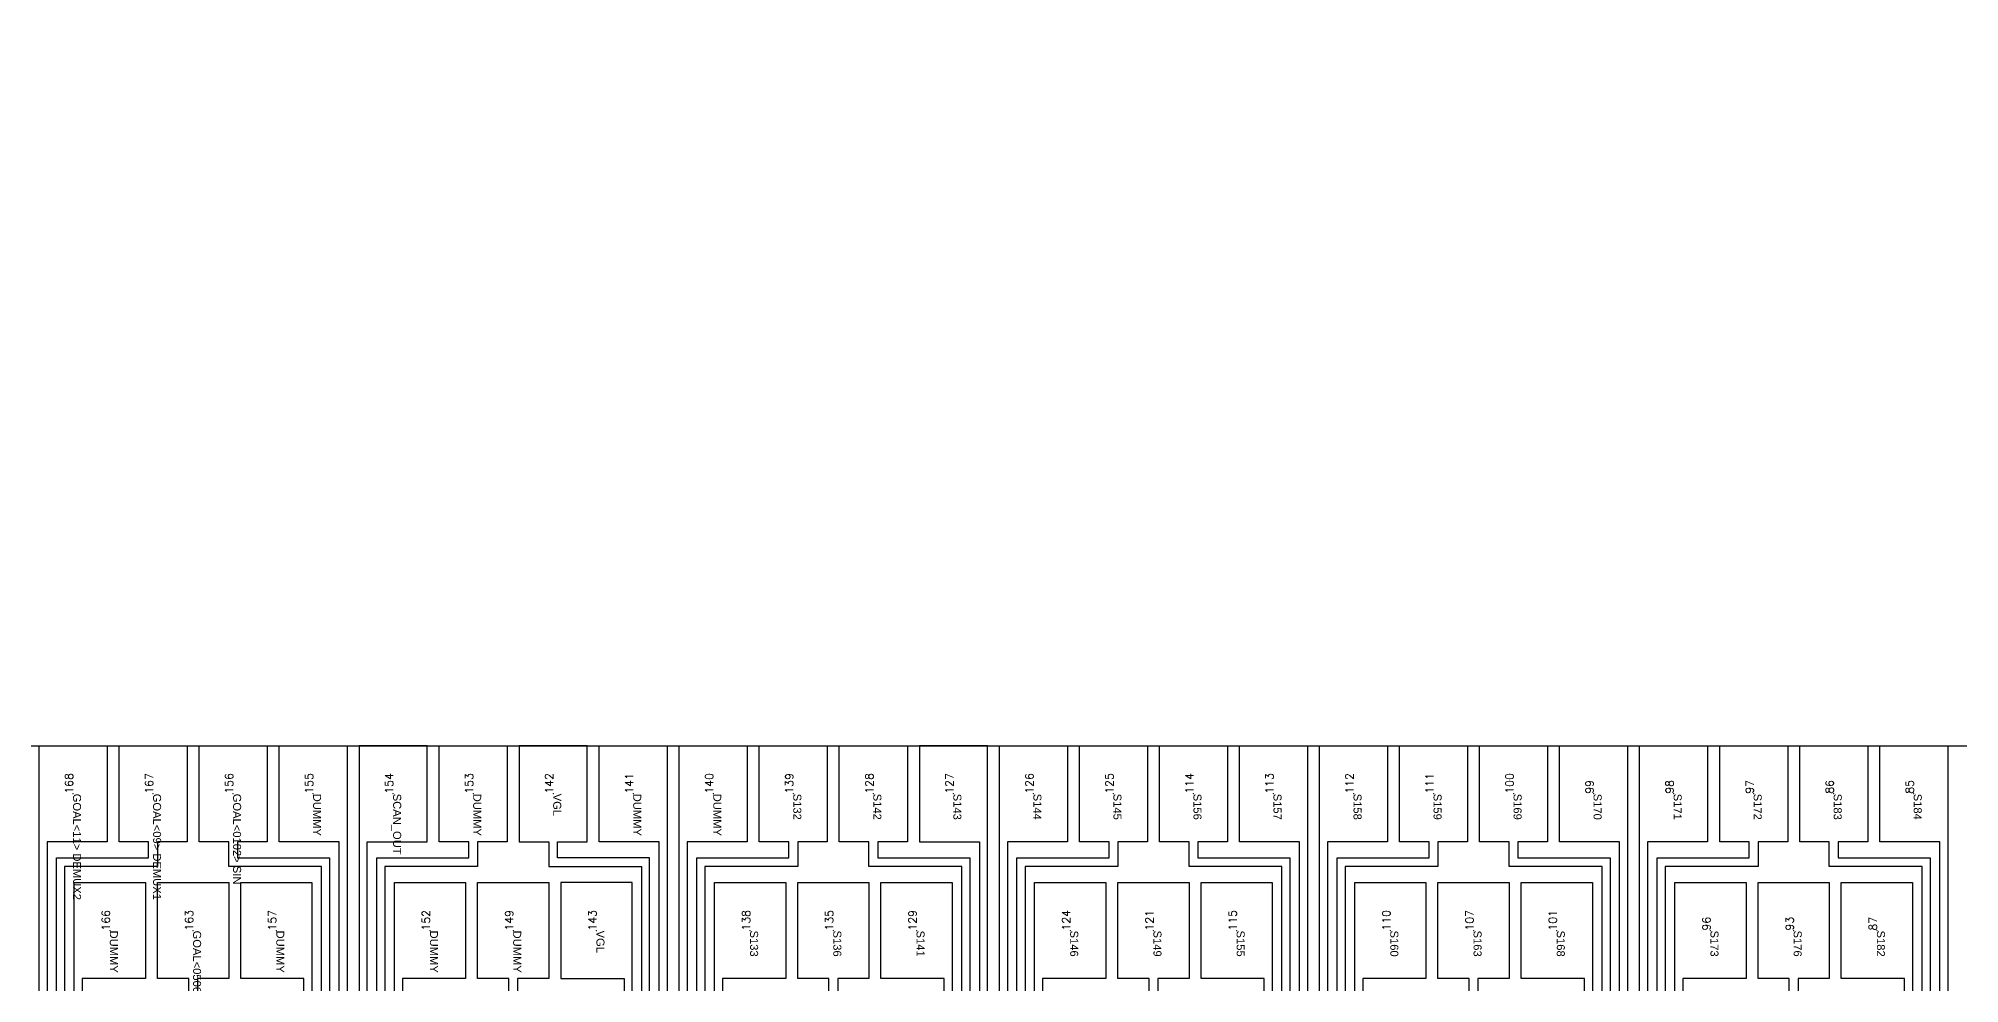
# Model space of a CAD drawing. Extents: x 10 to 206, y -65 to 73.
# Drawn here: x 62.114 to 64.515, y 40.854 to 42.035 of the extents above; entities that cross this region are included whole.
import ezdxf
from ezdxf.enums import TextEntityAlignment as Align

# ---------------------------------------------------------------- set-up
doc = ezdxf.new("R2010")
doc.units = 0
doc.header["$LTSCALE"] = 0.5
doc.layers.get('0').update_dxf_attribs({"lineweight": 13})
for name, color, linetype in [('01 Copper', 3, 'Continuous'), ('02 Polyimide', 160, 'Continuous'), ('08 Dimension&pin assignment', 7, 'Continuous')]:
    doc.layers.add(name, color=color, linetype=linetype)
doc.layers.add('13 OL no.', color=190, linetype='Continuous', lineweight=0)
doc.layers.add('14 OL name', color=220, linetype='Continuous', lineweight=0)
doc.styles.add('BWCUSTNM', font='txt.shx', dxfattribs={"bigfont": 'AllInOneBig.shx'})
doc.styles.add('MBC_Arial_Font', font='arial.ttf')
doc.styles.get("Standard").update_dxf_attribs({"font": 'romans.shx', "width": 0.75, "bigfont": 'AllInOneBig.shx'})
doc.dimstyles.new('ISO-25', dxfattribs={"dimtxt": 0.5, "dimasz": 0.8, "dimexe": 0.1, "dimexo": 0.1, "dimgap": 0.1, "dimtad": 1, "dimdec": 3, "dimzin": 1, "dimdsep": 46, "dimtxsty": 'Standard', "dimcen": 0.5, "dimadec": 0, "dimazin": 0, "dimtfac": 1, "dimtdec": 3, "dimtmove": 0, "dimatfit": 3, "dimfxl": 0, "dimarcsym": 0})
doc.dimstyles.new('ISO-25$0', dxfattribs={"dimtxt": 0.5, "dimasz": 1, "dimexe": 0.1, "dimexo": 0.1, "dimgap": 0.1, "dimtad": 1, "dimdec": 3, "dimzin": 1, "dimdsep": 46, "dimtxsty": 'Standard', "dimcen": 0.5, "dimadec": 0, "dimazin": 0, "dimtfac": 1, "dimtdec": 3, "dimtmove": 0, "dimatfit": 3, "dimfxl": 0, "dimarcsym": 0})

# ---------------------------------------------------------------- blocks, each defined once
blk = doc.blocks.new('*D603')
at = {"layer": '08 Dimension&pin assignment', "color": 0, "lineweight": -2, "transparency": 16777216}
for p, q in [((57.0683, 38.6369), (57.0683, 48.9014)), ((67.1463, 38.6369), (67.1463, 48.9014)), ((57.8683, 48.8014), (66.3463, 48.8014))]:
    blk.add_line(p, q, dxfattribs=at)
at = {"layer": '08 Dimension&pin assignment', "color": 0, "transparency": 16777216}
for points in [[(57.8683, 48.9348), (57.8683, 48.6681), (57.0683, 48.8014)], [(66.3463, 48.6681), (66.3463, 48.9348), (67.1463, 48.8014)]]:
    blk.add_solid(points, dxfattribs=at)
at = {"layer": 'Defpoints', "color": 0, "transparency": 16777216}
for p in [(67.1463, 48.8014), (57.0683, 38.5369), (67.1463, 38.5369)]:
    blk.add_point(p, dxfattribs=at)
at = {"layer": '08 Dimension&pin assignment', "color": 0, "transparency": 16777216, "insert": (62.1073, 49.2824), "char_height": 0.5, "attachment_point": 5}
blk.add_mtext('*10.0780%%P0.003(Mark~Mark) after IC', dxfattribs=at)
blk = doc.blocks.new('*D605')
at = {"layer": '08 Dimension&pin assignment', "color": 0, "lineweight": -2, "transparency": 16777216}
for p, q in [((57.2792, 38.7952), (57.2792, 44.9014)), ((66.9353, 38.7952), (66.9353, 44.9014)), ((58.0792, 44.8014), (66.1353, 44.8014))]:
    blk.add_line(p, q, dxfattribs=at)
at = {"layer": '08 Dimension&pin assignment', "color": 0, "transparency": 16777216}
for points in [[(58.0792, 44.9348), (58.0792, 44.6681), (57.2792, 44.8014)], [(66.1353, 44.6681), (66.1353, 44.9348), (66.9353, 44.8014)]]:
    blk.add_solid(points, dxfattribs=at)
at = {"layer": 'Defpoints', "color": 0, "transparency": 16777216}
for p in [(66.9353, 44.8014), (57.2792, 38.6952), (66.9353, 38.6952)]:
    blk.add_point(p, dxfattribs=at)
at = {"layer": '08 Dimension&pin assignment', "color": 0, "transparency": 16777216, "insert": (62.1073, 45.2824), "char_height": 0.5, "attachment_point": 5}
blk.add_mtext('*P0.03*(323-1)*0.9996=*9.656136%%P0.003(Total pitch) after IC', dxfattribs=at)
blk = doc.blocks.new('*D606')
at = {"layer": '08 Dimension&pin assignment', "color": 0, "lineweight": -2, "transparency": 16777216}
for p, q in [((44.6198, 41.2514), (44.6198, 53.9014)), ((79.5948, 41.2514), (79.5948, 53.9014)), ((45.4198, 53.8014), (78.7948, 53.8014))]:
    blk.add_line(p, q, dxfattribs=at)
at = {"layer": '08 Dimension&pin assignment', "color": 0, "transparency": 16777216}
for points in [[(45.4198, 53.9348), (45.4198, 53.6681), (44.6198, 53.8014)], [(78.7948, 53.9348), (78.7948, 53.6681), (79.5948, 53.8014)]]:
    blk.add_solid(points, dxfattribs=at)
at = {"layer": '08 Dimension&pin assignment', "color": 0, "transparency": 16777216, "insert": (62.1014, 54.1514), "char_height": 0.5, "attachment_point": 5}
blk.add_mtext('34.975%%P0.2', dxfattribs=at)
blk = doc.blocks.new('*D608')
at = {"layer": '08 Dimension&pin assignment', "color": 0, "lineweight": -2, "transparency": 16777216}
for p, q in [((62.1073, 42.4464), (62.1073, 46.9014)), ((68.2391, 38.2669), (68.2391, 46.9014)), ((62.9073, 46.8014), (67.4391, 46.8014)), ((68.2391, 46.8014), (74.8998, 46.8014))]:
    blk.add_line(p, q, dxfattribs=at)
at = {"layer": '08 Dimension&pin assignment', "color": 0, "transparency": 16777216}
for points in [[(62.9073, 46.9348), (62.9073, 46.6681), (62.1073, 46.8014)], [(67.4391, 46.6681), (67.4391, 46.9348), (68.2391, 46.8014)]]:
    blk.add_solid(points, dxfattribs=at)
at = {"layer": 'Defpoints', "color": 0, "transparency": 16777216}
for p in [(68.2391, 46.8014), (62.1073, 42.3464), (68.2391, 38.1669)]:
    blk.add_point(p, dxfattribs=at)
at = {"layer": '08 Dimension&pin assignment', "color": 0, "transparency": 16777216, "insert": (72.0588, 47.2824), "char_height": 0.5, "attachment_point": 5}
blk.add_mtext('6.1318644%%P{\\C2;0.1}(SR)', dxfattribs=at)
blk = doc.blocks.new('*D622')
at = {"layer": '08 Dimension&pin assignment', "color": 0, "lineweight": -2, "transparency": 16777216}
for p, q in [((46.1973, 39.1364), (46.1973, 52.9014)), ((78.0173, 39.1364), (78.0173, 52.9014)), ((46.9973, 52.8014), (77.2173, 52.8014))]:
    blk.add_line(p, q, dxfattribs=at)
at = {"layer": '08 Dimension&pin assignment', "color": 0, "transparency": 16777216}
for points in [[(46.9973, 52.9348), (46.9973, 52.6681), (46.1973, 52.8014)], [(77.2173, 52.9348), (77.2173, 52.6681), (78.0173, 52.8014)]]:
    blk.add_solid(points, dxfattribs=at)
at = {"layer": '08 Dimension&pin assignment', "color": 0, "transparency": 16777216, "insert": (62.1014, 53.1514), "char_height": 0.5, "width": 4.25, "attachment_point": 5}
blk.add_mtext('31.820%%P0.07', dxfattribs=at)
blk = doc.blocks.new('*D629')
at = {"layer": '08 Dimension&pin assignment', "color": 0, "lineweight": -2, "transparency": 16777216}
for p, q in [((55.6423, 35.3125), (55.6423, 51.9014)), ((68.5723, 35.3125), (68.5723, 51.9014)), ((56.4423, 51.8014), (67.7723, 51.8014))]:
    blk.add_line(p, q, dxfattribs=at)
at = {"layer": '08 Dimension&pin assignment', "color": 0, "transparency": 16777216}
for points in [[(56.4423, 51.9348), (56.4423, 51.6681), (55.6423, 51.8014)], [(67.7723, 51.9348), (67.7723, 51.6681), (68.5723, 51.8014)]]:
    blk.add_solid(points, dxfattribs=at)
at = {"layer": '08 Dimension&pin assignment', "color": 0, "transparency": 16777216, "insert": (62.1073, 52.2824), "char_height": 0.5, "attachment_point": 5}
blk.add_mtext('12.930±0.1(Cutline)', dxfattribs=at)
blk = doc.blocks.new('*D632')
at = {"layer": '08 Dimension&pin assignment', "color": 0, "lineweight": -2, "transparency": 16777216}
for p, q in [((86.5948, 34.3764), (86.5948, 45.0329)), ((57.8573, 33.5764), (86.6948, 33.5764)), ((79.6948, 33.5764), (86.6948, 33.5764)), ((86.5948, 32.7764), (86.5948, 31.9764))]:
    blk.add_line(p, q, dxfattribs=at)
at = {"layer": '08 Dimension&pin assignment', "color": 0, "transparency": 16777216}
for points in [[(86.4614, 34.3764), (86.7281, 34.3764), (86.5948, 33.5764)], [(86.4614, 32.7764), (86.7281, 32.7764), (86.5948, 33.5764)]]:
    blk.add_solid(points, dxfattribs=at)
at = {"layer": '08 Dimension&pin assignment', "color": 0, "transparency": 16777216, "insert": (86.1138, 41.0847), "char_height": 0.5, "attachment_point": 5, "rotation": 90}
blk.add_mtext('0%%P1(%%C5mm Tape NG Hole)', dxfattribs=at)
blk = doc.blocks.new('*D634')
at = {"layer": '08 Dimension&pin assignment', "color": 0, "lineweight": -2, "transparency": 16777216}
for p, q in [((57.1158, 41.2514), (57.1158, 47.9014)), ((67.0988, 41.2514), (67.0988, 47.9014)), ((66.2988, 47.8014), (57.9158, 47.8014))]:
    blk.add_line(p, q, dxfattribs=at)
at = {"layer": '08 Dimension&pin assignment', "color": 0, "transparency": 16777216}
for points in [[(57.9158, 47.9348), (57.9158, 47.6681), (57.1158, 47.8014)], [(66.2988, 47.9348), (66.2988, 47.6681), (67.0988, 47.8014)]]:
    blk.add_solid(points, dxfattribs=at)
at = {"layer": '08 Dimension&pin assignment', "color": 0, "transparency": 16777216, "insert": (62.1073, 48.2824), "char_height": 0.5, "attachment_point": 5}
blk.add_mtext('9.983(MARK)', dxfattribs=at)
blk = doc.blocks.new('*D635')
at = {"layer": '08 Dimension&pin assignment', "color": 0, "lineweight": -2, "transparency": 16777216}
for p, q in [((57.3051, 37.7672), (57.3051, 49.9014)), ((66.9094, 37.7672), (66.9094, 49.9014)), ((58.1051, 49.8014), (66.1094, 49.8014))]:
    blk.add_line(p, q, dxfattribs=at)
at = {"layer": '08 Dimension&pin assignment', "color": 0, "transparency": 16777216}
for points in [[(58.1051, 49.9348), (58.1051, 49.6681), (57.3051, 49.8014)], [(66.1094, 49.9348), (66.1094, 49.6681), (66.9094, 49.8014)]]:
    blk.add_solid(points, dxfattribs=at)
at = {"layer": 'Defpoints', "color": 0, "transparency": 16777216}
for p in [(66.9094, 49.8014), (57.3051, 37.6672), (66.9094, 37.6672)]:
    blk.add_point(p, dxfattribs=at)
at = {"layer": '08 Dimension&pin assignment', "color": 0, "transparency": 16777216, "insert": (62.1073, 50.2824), "char_height": 0.5, "width": 8.508446, "attachment_point": 5}
blk.add_mtext('9.604±0.1(Cutline)', dxfattribs=at)
blk = doc.blocks.new('*D638')
at = {"layer": '08 Dimension&pin assignment', "color": 0, "lineweight": -2, "transparency": 16777216}
for p, q in [((62.1073, 42.4464), (62.1073, 45.9014)), ((67.5223, 34.1764), (67.5223, 45.9014)), ((62.9073, 45.8014), (66.7223, 45.8014)), ((67.5223, 45.8014), (72.9508, 45.8014))]:
    blk.add_line(p, q, dxfattribs=at)
at = {"layer": '08 Dimension&pin assignment', "color": 0, "transparency": 16777216}
for points in [[(62.9073, 45.9348), (62.9073, 45.6681), (62.1073, 45.8014)], [(66.7223, 45.9348), (66.7223, 45.6681), (67.5223, 45.8014)]]:
    blk.add_solid(points, dxfattribs=at)
at = {"layer": '08 Dimension&pin assignment', "color": 0, "transparency": 16777216, "insert": (70.6365, 46.2824), "char_height": 0.5, "attachment_point": 5}
blk.add_mtext('5.415{\\A1;\\Fromans,bigfont|c128;%%P0.1\\Fromans,bigfont|c136;5\\Fromans,bigfont|c128;(\\Fromans,bigfont|c136;SR\\Fromans,bigfont|c128;)}', dxfattribs=at)
blk = doc.blocks.new('*D644')
at = {"layer": '08 Dimension&pin assignment', "color": 0, "lineweight": -2, "transparency": 16777216}
for p, q in [((56.7683, 38.5369), (56.7683, 50.9014)), ((67.4463, 38.5369), (67.4463, 50.9014)), ((57.5683, 50.8014), (66.6463, 50.8014))]:
    blk.add_line(p, q, dxfattribs=at)
at = {"layer": '08 Dimension&pin assignment', "color": 0, "transparency": 16777216}
for points in [[(57.5683, 50.9348), (57.5683, 50.6681), (56.7683, 50.8014)], [(66.6463, 50.9348), (66.6463, 50.6681), (67.4463, 50.8014)]]:
    blk.add_solid(points, dxfattribs=at)
at = {"layer": '08 Dimension&pin assignment', "color": 0, "transparency": 16777216, "insert": (62.1073, 51.2824), "char_height": 0.5, "width": 7.421255, "attachment_point": 5}
blk.add_mtext('10.678±0.1(Cutline)', dxfattribs=at)
blk = doc.blocks.new('*D692')
at = {"layer": '08 Dimension&pin assignment', "color": 0, "lineweight": -2, "transparency": 16777216}
for p, q in [((57.1453, 33.9409), (57.1453, 43.8654)), ((67.0692, 33.9409), (67.0692, 43.8654)), ((57.9453, 43.7654), (66.2692, 43.7654)), ((67.0692, 43.7654), (78.7121, 43.7654))]:
    blk.add_line(p, q, dxfattribs=at)
at = {"layer": '08 Dimension&pin assignment', "color": 0, "transparency": 16777216}
for points in [[(57.9453, 43.8987), (57.9453, 43.632), (57.1453, 43.7654)], [(66.2692, 43.632), (66.2692, 43.8987), (67.0692, 43.7654)]]:
    blk.add_solid(points, dxfattribs=at)
at = {"layer": 'Defpoints', "color": 0, "transparency": 16777216}
for p in [(67.0692, 43.7654), (57.1453, 33.8409), (67.0692, 33.8409)]:
    blk.add_point(p, dxfattribs=at)
at = {"layer": '08 Dimension&pin assignment', "color": 0, "transparency": 16777216, "insert": (73.2907, 44.2463), "char_height": 0.5, "attachment_point": 5}
blk.add_mtext('{\\Fromans,chineset|c0;\\C2;9.9\\Fromans.shx,chineset.shx|c0;18*1.0006=9.9239508%%P0.005(I/L)}', dxfattribs=at)

msp = doc.modelspace()

# ---------------------------------------------------------------- linework, layer by layer
for p in [(62.15725674, 41.09142951), (62.25725674, 41.09142951), (62.35725674, 41.09142951), (62.45725674, 41.09142951), (62.55725674, 41.09142951), (62.65725674, 41.09142951), (62.75725674, 41.09142951), (62.85725674, 41.09142951), (62.95725674, 41.09142951), (63.05725674, 41.09142951), (63.15725674, 41.09142951), (63.25725674, 41.09142951), (63.35725674, 41.09142951), (63.45725674, 41.09142951), (63.55725674, 41.09142951), (63.65725674, 41.09142951), (63.75725674, 41.09142951), (63.85725674, 41.09142951), (63.95725674, 41.09142951), (64.05725674, 41.09142951), (64.15725674, 41.09142951), (64.25725674, 41.09142951), (64.35725674, 41.09142951), (64.45725674, 41.09142951), (62.20325674, 40.92042951), (62.30725674, 40.92042951), (62.41125674, 40.92042951), (62.60325674, 40.92042951), (62.70725674, 40.92042951), (62.81125674, 40.92042951), (63.00325674, 40.92042951), (63.10725674, 40.92042951), (63.21125674, 40.92042951), (63.40325674, 40.92042951), (63.50725674, 40.92042951), (63.61125674, 40.92042951), (63.80325674, 40.92042951), (63.90725674, 40.92042951), (64.01125674, 40.92042951), (64.20325674, 40.92042951), (64.30725674, 40.92042951), (64.41125674, 40.92042951)]:
    msp.add_point(p)
at = {"layer": '01 Copper'}
for points in [[(62.12924474, 35.99946844), (62.12924474, 38.57693204), (62.13224474, 38.58693204), (62.13224474, 38.68693204), (62.12924474, 38.69693204), (62.12924474, 39.81824553), (62.11475674, 39.84794697), (62.11475674, 41.15142951), (62.19975674, 41.15142951), (62.19975674, 41.03142951), (62.12475674, 41.03142951), (62.12475674, 39.85937975), (62.14524474, 39.81737787), (62.14524474, 38.69693204), (62.14224474, 38.68693204), (62.14224474, 38.58693204), (62.14524474, 38.57693204), (62.14524474, 35.98244297, 0.0561789795)], [(62.15923274, 36.00445221), (62.15923274, 38.57693204), (62.16223274, 38.58693204), (62.16223274, 38.68693204), (62.15923274, 38.69693204), (62.15923274, 39.81835399), (62.13675674, 39.86443141), (62.13675674, 41.01142951), (62.25175674, 41.01142951), (62.25175674, 41.03142951), (62.21475674, 41.03142951), (62.21475674, 41.15142951), (62.29975674, 41.15142951), (62.29975674, 41.03142951), (62.26275674, 41.03142951), (62.26275674, 41.00042951), (62.14675674, 41.00042951), (62.14675674, 39.87586418), (62.17523274, 39.81748633), (62.17523274, 38.69693204), (62.17223274, 38.68693204), (62.17223274, 38.58693204), (62.17523274, 38.57693204), (62.17523274, 36.02098802, 0.1979576681)], [(62.45911274, 36.1187566), (62.45911274, 38.57693204), (62.46211274, 38.58693204), (62.46211274, 38.68693204), (62.45911274, 38.69693204), (62.45911274, 39.81802861), (62.46775674, 39.83591393), (62.46775674, 41.00042951), (62.35175674, 41.00042951), (62.35175674, 41.03142951), (62.31475674, 41.03142951), (62.31475674, 41.15142951), (62.39975674, 41.15142951), (62.39975674, 41.03142951), (62.36275674, 41.03142951), (62.36275674, 41.01142951), (62.47775674, 41.01142951), (62.47775674, 39.82443179), (62.47511274, 39.81896109), (62.47511274, 38.69693204), (62.47211274, 38.68693204), (62.47211274, 38.58693204), (62.47511274, 38.57693204), (62.47511274, 36.09922826, -0.1883551678)], [(62.53508874, 36.253712), (62.53508874, 38.57693204), (62.53208874, 38.58693204), (62.53208874, 38.68693204), (62.53508874, 38.69693204), (62.53508874, 39.81791763), (62.52475674, 39.8394983), (62.52475674, 41.03142951), (62.59975674, 41.03142951), (62.59975674, 41.15142951), (62.51475674, 41.15142951), (62.51475674, 39.82796483), (62.51908874, 39.81891649), (62.51908874, 38.69693204), (62.52208874, 38.68693204), (62.52208874, 38.58693204), (62.51908874, 38.57693204), (62.51908874, 36.11742867, -0.1883551678)], [(62.89494474, 36.23812007), (62.89494474, 38.57693204), (62.89194474, 38.58693204), (62.89194474, 38.68693204), (62.89494474, 38.69693204), (62.89494474, 39.81784932), (62.87775674, 39.85368523), (62.87775674, 41.01142951), (62.76275674, 41.01142951), (62.76275674, 41.03142951), (62.79975674, 41.03142951), (62.79975674, 41.15142951), (62.71475674, 41.15142951), (62.71475674, 41.03142951), (62.75175674, 41.03142951), (62.75175674, 41.00042951), (62.86775674, 41.00042951), (62.86775674, 39.8421617), (62.87894474, 39.81883542), (62.87894474, 38.69693204), (62.88194474, 38.68693204), (62.88194474, 38.58693204), (62.87894474, 38.57693204), (62.87894474, 36.3295184, -1)], [(62.96890874, 35.37673661), (62.96890874, 38.57693204), (62.97190874, 38.58693204), (62.97190874, 38.68693204), (62.96890874, 38.69693204), (62.96890874, 39.81856648), (62.93675674, 39.88560139), (62.93675674, 41.01142951), (63.05175674, 41.01142951), (63.05175674, 41.03142951), (63.01475674, 41.03142951), (63.01475674, 41.15142951), (63.09975674, 41.15142951), (63.09975674, 41.03142951), (63.06275674, 41.03142951), (63.06275674, 41.00042951), (62.94675674, 41.00042951), (62.94675674, 39.89712492), (62.98490874, 39.81758039), (62.98490874, 38.69693204), (62.98190874, 38.68693204), (62.98190874, 38.58693204), (62.98490874, 38.57693204), (62.98490874, 35.37922471, 0.1359329595)], [(63.26878874, 35.42115879), (63.26878874, 38.57693204), (63.27178874, 38.58693204), (63.27178874, 38.68693204), (63.26878874, 38.69693204), (63.26878874, 39.81802861), (63.26775674, 39.82016392), (63.26775674, 41.00042951), (63.15175674, 41.00042951), (63.15175674, 41.03142951), (63.11475674, 41.03142951), (63.11475674, 41.15142951), (63.19975674, 41.15142951), (63.19975674, 41.03142951), (63.16275674, 41.03142951), (63.16275674, 41.01142951), (63.27775674, 41.01142951), (63.27775674, 39.83164606), (63.28478874, 39.81709614), (63.28478874, 38.69693204), (63.28178874, 38.68693204), (63.28178874, 38.58693204), (63.28478874, 38.57693204), (63.28478874, 35.42364688, 0.1359329595)], [(63.31477674, 35.4280891), (63.31477674, 38.57693204), (63.31177674, 38.58693204), (63.31177674, 38.68693204), (63.31477674, 38.69693204), (63.31477674, 39.81709614), (63.29975674, 39.84817404), (63.29975674, 41.15142951), (63.21475674, 41.15142951), (63.21475674, 41.03142951), (63.28975674, 41.03142951), (63.28975674, 39.83669191), (63.29877674, 39.81802861), (63.29877674, 38.69693204), (63.30177674, 38.68693204), (63.30177674, 38.58693204), (63.29877674, 38.57693204), (63.29877674, 35.42560101, 0.1359329595)], [(63.32876474, 35.43004323), (63.32876474, 38.57693204), (63.33176474, 38.58693204), (63.33176474, 38.68693204), (63.32876474, 38.69693204), (63.32876474, 39.81802862), (63.31475674, 39.84701258), (63.31475674, 41.15142951), (63.39975674, 41.15142951), (63.39975674, 41.03142951), (63.32475674, 41.03142951), (63.32475674, 39.85849471), (63.34476474, 39.81709614), (63.34476474, 38.69693204), (63.34176474, 38.68693204), (63.34176474, 38.58693204), (63.34476474, 38.57693204), (63.34476474, 35.43253132, 0.1359329595)], [(63.35875274, 35.43448544), (63.35875274, 38.57693204), (63.36175274, 38.58693204), (63.36175274, 38.68693204), (63.35875274, 38.69693204), (63.35875274, 39.81802862), (63.33675674, 39.86354056), (63.33675674, 41.01142951), (63.45175674, 41.01142951), (63.45175674, 41.03142951), (63.41475674, 41.03142951), (63.41475674, 41.15142951), (63.49975674, 41.15142951), (63.49975674, 41.03142951), (63.46275674, 41.03142951), (63.46275674, 41.00042951), (63.34675674, 41.00042951), (63.34675674, 39.8750227), (63.37475274, 39.81709614), (63.37475274, 38.69693204), (63.37175274, 38.68693204), (63.37175274, 38.58693204), (63.37475274, 38.57693204), (63.37475274, 35.43697354, 0.1359329595)], [(63.68862074, 35.48334984), (63.68862074, 38.57693204), (63.69162074, 38.58693204), (63.69162074, 38.68693204), (63.68862074, 38.69693204), (63.68862074, 39.81896108), (63.66775674, 39.86213082), (63.66775674, 41.00042951), (63.55175674, 41.00042951), (63.55175674, 41.03142951), (63.51475674, 41.03142951), (63.51475674, 41.15142951), (63.59975674, 41.15142951), (63.59975674, 41.03142951), (63.56275674, 41.03142951), (63.56275674, 41.01142951), (63.67775674, 41.01142951), (63.67775674, 39.87361295), (63.70462074, 39.81802861), (63.70462074, 38.69693204), (63.70162074, 38.68693204), (63.70162074, 38.58693204), (63.70462074, 38.57693204), (63.70462074, 35.48583793, 0.1359329595)], [(63.71860874, 35.48779206), (63.71860874, 38.57693204), (63.72160874, 38.58693204), (63.72160874, 38.68693204), (63.71860874, 38.69693204), (63.71860874, 39.81896108), (63.68975674, 39.8786588), (63.68975674, 41.03142951), (63.61475674, 41.03142951), (63.61475674, 41.15142951), (63.69975674, 41.15142951), (63.69975674, 39.89014094), (63.73460874, 39.81802861), (63.73460874, 38.69693204), (63.73160874, 38.68693204), (63.73160874, 38.58693204), (63.73460874, 38.57693204), (63.73460874, 35.49028015, 0.1359329595)], [(63.74859674, 35.49223427), (63.74859674, 38.57693204), (63.75159674, 38.58693204), (63.75159674, 38.68693204), (63.74859674, 38.69693204), (63.74859674, 39.81896108), (63.71475674, 39.88897948), (63.71475674, 41.15142951), (63.79975674, 41.15142951), (63.79975674, 41.03142951), (63.72475674, 41.03142951), (63.72475674, 39.90046161), (63.76459674, 39.8180286), (63.76459674, 38.69693204), (63.76159674, 38.68693204), (63.76159674, 38.58693204), (63.76459674, 38.57693204), (63.76459674, 35.49472237, 0.1359329595)], [(63.77858474, 35.49667649), (63.77858474, 38.57693204), (63.78158474, 38.58693204), (63.78158474, 38.68693204), (63.77858474, 38.69693204), (63.77858474, 39.81896108), (63.73675674, 39.90550746), (63.73675674, 41.01142951), (63.85175674, 41.01142951), (63.85175674, 41.03142951), (63.81475674, 41.03142951), (63.81475674, 41.15142951), (63.89975674, 41.15142951), (63.89975674, 41.03142951), (63.86275674, 41.03142951), (63.86275674, 41.00042951), (63.74675674, 41.00042951), (63.74675674, 39.91698959), (63.79458474, 39.8180286), (63.79458474, 38.69693204), (63.79158474, 38.68693204), (63.79158474, 38.58693204), (63.79458474, 38.57693204), (63.79458474, 35.49916459, 0.1359329595)], [(64.07846474, 35.54109867), (64.07846474, 38.57693204), (64.08146474, 38.58693204), (64.08146474, 38.68693204), (64.07846474, 38.69693204), (64.07846474, 39.81896109), (64.06775674, 39.84111702), (64.06775674, 41.00042951), (63.95175674, 41.00042951), (63.95175674, 41.03142951), (63.91475674, 41.03142951), (63.91475674, 41.15142951), (63.99975674, 41.15142951), (63.99975674, 41.03142951), (63.96275674, 41.03142951), (63.96275674, 41.01142951), (64.07775674, 41.01142951), (64.07775674, 39.85259916), (64.09446474, 39.81802861), (64.09446474, 38.69693204), (64.09146474, 38.68693204), (64.09146474, 38.58693204), (64.09446474, 38.57693204), (64.09446474, 35.54358676, 0.1359329595)], [(64.10845274, 35.54554089), (64.10845274, 38.57693204), (64.11145274, 38.58693204), (64.11145274, 38.68693204), (64.10845274, 38.69693204), (64.10845274, 39.81896109), (64.08975674, 39.85764501), (64.08975674, 41.03142951), (64.01475674, 41.03142951), (64.01475674, 41.15142951), (64.09975674, 41.15142951), (64.09975674, 39.86912714), (64.12445274, 39.81802861), (64.12445274, 38.69693204), (64.12145274, 38.68693204), (64.12145274, 38.58693204), (64.12445274, 38.57693204), (64.12445274, 35.54802898, 0.1359329595)], [(64.13844074, 35.5499831), (64.13844074, 38.57693204), (64.14144074, 38.58693204), (64.14144074, 38.68693204), (64.13844074, 38.69693204), (64.13844074, 39.81896109), (64.11475674, 39.86796568), (64.11475674, 41.15142951), (64.19975674, 41.15142951), (64.19975674, 41.03142951), (64.12475674, 41.03142951), (64.12475674, 39.87944782), (64.15444074, 39.81802861), (64.15444074, 38.69693204), (64.15144074, 38.68693204), (64.15144074, 38.58693204), (64.15444074, 38.57693204), (64.15444074, 35.5524712, 0.1359329595)], [(64.16842874, 35.55442532), (64.16842874, 38.57693204), (64.17142874, 38.58693204), (64.17142874, 38.68693204), (64.16842874, 38.69693204), (64.16842874, 39.81896109), (64.13675674, 39.88449366), (64.13675674, 41.01142951), (64.25175674, 41.01142951), (64.25175674, 41.03142951), (64.21475674, 41.03142951), (64.21475674, 41.15142951), (64.29975674, 41.15142951), (64.29975674, 41.03142951), (64.26275674, 41.03142951), (64.26275674, 41.00042951), (64.14675674, 41.00042951), (64.14675674, 39.8959758), (64.18442874, 39.81802861), (64.18442874, 38.69693204), (64.18142874, 38.68693204), (64.18142874, 38.58693204), (64.18442874, 38.57693204), (64.18442874, 35.55691342, 0.1359329595)], [(64.49829674, 35.60328972), (64.49829674, 38.57693204), (64.50129674, 38.58693204), (64.50129674, 38.68693204), (64.49829674, 38.69693204), (64.49829674, 39.81896108), (64.46775674, 39.88215144), (64.46775674, 41.00042951), (64.35175674, 41.00042951), (64.35175674, 41.03142951), (64.31475674, 41.03142951), (64.31475674, 41.15142951), (64.39975674, 41.15142951), (64.39975674, 41.03142951), (64.36275674, 41.03142951), (64.36275674, 41.01142951), (64.47775674, 41.01142951), (64.47775674, 39.89363357), (64.51429674, 39.81802861), (64.51429674, 38.69693204), (64.51129674, 38.68693204), (64.51129674, 38.58693204), (64.51429674, 38.57693204), (64.51429674, 35.60577781, 0.1359329595)], [(64.52828474, 35.60773193), (64.52828474, 38.57693204), (64.53128474, 38.58693204), (64.53128474, 38.68693204), (64.52828474, 38.69693204), (64.52828474, 39.81896108), (64.48975674, 39.89867942), (64.48975674, 41.03142951), (64.41475674, 41.03142951), (64.41475674, 41.15142951), (64.49975674, 41.15142951), (64.49975674, 39.91016155), (64.54428474, 39.81802861), (64.54428474, 38.69693204), (64.54128474, 38.68693204), (64.54128474, 38.58693204), (64.54428474, 38.57693204), (64.54428474, 35.61022003, 0.1359329595)], [(62.27918474, 36.3295184), (62.27918474, 38.57693204), (62.28218474, 38.58693204), (62.28218474, 38.68693204), (62.27918474, 38.69693204), (62.27918474, 39.81878783), (62.22475674, 39.93036915), (62.22475674, 40.56042951), (62.30175674, 40.56042951), (62.30175674, 40.86042951), (62.26275674, 40.86042951), (62.26275674, 40.98042951), (62.35175674, 40.98042951), (62.35175674, 40.86042951), (62.31275674, 40.86042951), (62.31275674, 40.54942951), (62.23475674, 40.54942951), (62.23475674, 39.94180192), (62.29518474, 39.81792016), (62.29518474, 38.69693204), (62.29218474, 38.68693204), (62.29218474, 38.58693204), (62.29518474, 38.57693204), (62.29518474, 36.0368157, -0.1883551678)], [(62.86495674, 36.3295184), (62.86495674, 38.57693204), (62.86195674, 38.58693204), (62.86195674, 38.68693204), (62.86495674, 38.69693204), (62.86495674, 39.81793897), (62.85575674, 39.83712039), (62.85575674, 40.98042951), (62.76675674, 40.98042951), (62.76675674, 40.86042951), (62.84575674, 40.86042951), (62.84575674, 39.82559686), (62.84895674, 39.81892506), (62.84895674, 38.69693204), (62.85195674, 38.68693204), (62.85195674, 38.58693204), (62.84895674, 38.57693204), (62.84895674, 36.22753953, 0.1989123674)], [(62.99889674, 35.38117883), (62.99889674, 38.57693204), (63.00189674, 38.58693204), (63.00189674, 38.68693204), (62.99889674, 38.69693204), (62.99889674, 39.81847683), (62.95875674, 39.90216623), (62.95875674, 40.98042951), (63.04775674, 40.98042951), (63.04775674, 40.86042951), (62.96875674, 40.86042951), (62.96875674, 39.91368976), (63.01489674, 39.81749074), (63.01489674, 38.69693204), (63.01189674, 38.68693204), (63.01189674, 38.58693204), (63.01489674, 38.57693204), (63.01489674, 35.38366693, 0.1359329595)], [(63.08886074, 35.39450549), (63.08886074, 38.57693204), (63.09186074, 38.58693204), (63.09186074, 38.68693204), (63.08886074, 38.69693204), (63.08886074, 39.8182079), (63.02475674, 39.95186074), (63.02475674, 40.56042951), (63.10175674, 40.56042951), (63.10175674, 40.86042951), (63.06275674, 40.86042951), (63.06275674, 40.98042951), (63.15175674, 40.98042951), (63.15175674, 40.86042951), (63.11275674, 40.86042951), (63.11275674, 40.54942951), (63.03475674, 40.54942951), (63.03475674, 39.96338427), (63.10486074, 39.8172218), (63.10486074, 38.69693204), (63.10186074, 38.68693204), (63.10186074, 38.58693204), (63.10486074, 38.57693204), (63.10486074, 35.39699358, 0.1359329595)], [(63.23880074, 35.41671657), (63.23880074, 38.57693204), (63.24180074, 38.58693204), (63.24180074, 38.68693204), (63.23880074, 38.69693204), (63.23880074, 39.81731046), (63.24575674, 39.83126872), (63.24575674, 40.86042951), (63.16675674, 40.86042951), (63.16675674, 40.98042951), (63.25575674, 40.98042951), (63.25575674, 39.81994697), (63.25480074, 39.81802861), (63.25480074, 38.69693204), (63.25180074, 38.68693204), (63.25180074, 38.58693204), (63.25480074, 38.57693204), (63.25480074, 35.41920467, 0.1359329595)], [(63.38874074, 35.43892766), (63.38874074, 38.57693204), (63.39174074, 38.58693204), (63.39174074, 38.68693204), (63.38874074, 38.69693204), (63.38874074, 39.81802862), (63.35875674, 39.88006854), (63.35875674, 40.98042951), (63.44775674, 40.98042951), (63.44775674, 40.86042951), (63.36875674, 40.86042951), (63.36875674, 39.89155068), (63.40474074, 39.81709615), (63.40474074, 38.69693204), (63.40174074, 38.68693204), (63.40174074, 38.58693204), (63.40474074, 38.57693204), (63.40474074, 35.44141576, 0.1359329595)], [(63.47870474, 35.45225432), (63.47870474, 38.57693204), (63.48170474, 38.58693204), (63.48170474, 38.68693204), (63.47870474, 38.69693204), (63.47870474, 39.81802863), (63.42475674, 39.92965249), (63.42475674, 40.56042951), (63.50175674, 40.56042951), (63.50175674, 40.86042951), (63.46275674, 40.86042951), (63.46275674, 40.98042951), (63.55175674, 40.98042951), (63.55175674, 40.86042951), (63.51275674, 40.86042951), (63.51275674, 40.54942951), (63.43475674, 40.54942951), (63.43475674, 39.94113462), (63.49470474, 39.81709615), (63.49470474, 38.69693204), (63.49170474, 38.68693204), (63.49170474, 38.58693204), (63.49470474, 38.57693204), (63.49470474, 35.45474241, 0.1359329595)], [(63.65863274, 35.47890762), (63.65863274, 38.57693204), (63.66163274, 38.58693204), (63.66163274, 38.68693204), (63.65863274, 38.69693204), (63.65863274, 39.81896109), (63.64575674, 39.84560284), (63.64575674, 40.86042951), (63.56675674, 40.86042951), (63.56675674, 40.98042951), (63.65575674, 40.98042951), (63.65575674, 39.85708497), (63.67463274, 39.81802861), (63.67463274, 38.69693204), (63.67163274, 38.68693204), (63.67163274, 38.58693204), (63.67463274, 38.57693204), (63.67463274, 35.48139571, 0.1359329595)], [(63.80857274, 35.50111871), (63.80857274, 38.57693204), (63.81157274, 38.58693204), (63.81157274, 38.68693204), (63.80857274, 38.69693204), (63.80857274, 39.81896108), (63.75875674, 39.92203544), (63.75875674, 40.98042951), (63.84775674, 40.98042951), (63.84775674, 40.86042951), (63.76875674, 40.86042951), (63.76875674, 39.93351758), (63.82457274, 39.8180286), (63.82457274, 38.69693204), (63.82157274, 38.68693204), (63.82157274, 38.58693204), (63.82457274, 38.57693204), (63.82457274, 35.5036068, 0.1359329595)], [(63.89853674, 35.51444536), (63.89853674, 38.57693204), (63.90153674, 38.58693204), (63.90153674, 38.68693204), (63.89853674, 38.69693204), (63.89853674, 39.81896107), (63.82475674, 39.97161939), (63.82475674, 40.56042951), (63.90175674, 40.56042951), (63.90175674, 40.86042951), (63.86275674, 40.86042951), (63.86275674, 40.98042951), (63.95175674, 40.98042951), (63.95175674, 40.86042951), (63.91275674, 40.86042951), (63.91275674, 40.54942951), (63.83475674, 40.54942951), (63.83475674, 39.98310152), (63.91453674, 39.8180286), (63.91453674, 38.69693204), (63.91153674, 38.68693204), (63.91153674, 38.58693204), (63.91453674, 38.57693204), (63.91453674, 35.51693346, 0.1359329595)], [(64.04847674, 35.53665645), (64.04847674, 38.57693204), (64.05147674, 38.58693204), (64.05147674, 38.68693204), (64.04847674, 38.69693204), (64.04847674, 39.81896109), (64.04575674, 39.82458904), (64.04575674, 40.86042951), (63.96675674, 40.86042951), (63.96675674, 40.98042951), (64.05575674, 40.98042951), (64.05575674, 39.83607118), (64.06447674, 39.81802861), (64.06447674, 38.69693204), (64.06147674, 38.68693204), (64.06147674, 38.58693204), (64.06447674, 38.57693204), (64.06447674, 35.53914454, 0.1359329595)], [(64.19841674, 35.55886754), (64.19841674, 38.57693204), (64.20141674, 38.58693204), (64.20141674, 38.68693204), (64.19841674, 38.69693204), (64.19841674, 39.81896109), (64.15875674, 39.90102165), (64.15875674, 40.98042951), (64.24775674, 40.98042951), (64.24775674, 40.86042951), (64.16875674, 40.86042951), (64.16875674, 39.91250378), (64.21441674, 39.81802861), (64.21441674, 38.69693204), (64.21141674, 38.68693204), (64.21141674, 38.58693204), (64.21441674, 38.57693204), (64.21441674, 35.56135563, 0.1359329595)], [(64.28838074, 35.57219419), (64.28838074, 38.57693204), (64.29138074, 38.58693204), (64.29138074, 38.68693204), (64.28838074, 38.69693204), (64.28838074, 39.81896109), (64.22475674, 39.95060559), (64.22475674, 40.56042951), (64.30175674, 40.56042951), (64.30175674, 40.86042951), (64.26275674, 40.86042951), (64.26275674, 40.98042951), (64.35175674, 40.98042951), (64.35175674, 40.86042951), (64.31275674, 40.86042951), (64.31275674, 40.54942951), (64.23475674, 40.54942951), (64.23475674, 39.96208772), (64.30438074, 39.81802861), (64.30438074, 38.69693204), (64.30138074, 38.68693204), (64.30138074, 38.58693204), (64.30438074, 38.57693204), (64.30438074, 35.57468229, 0.1359329595)], [(64.46830874, 35.5988475), (64.46830874, 38.57693204), (64.47130874, 38.58693204), (64.47130874, 38.68693204), (64.46830874, 38.69693204), (64.46830874, 39.81896108), (64.44575674, 39.86562346), (64.44575674, 40.86042951), (64.36675674, 40.86042951), (64.36675674, 40.98042951), (64.45575674, 40.98042951), (64.45575674, 39.87710559), (64.48430874, 39.81802861), (64.48430874, 38.69693204), (64.48130874, 38.68693204), (64.48130874, 38.58693204), (64.48430874, 38.57693204), (64.48430874, 35.60133559, 0.1359329595)]]:
    msp.add_lwpolyline(points, format="xyb", dxfattribs=at)
for points in [[(62.50210074, 38.68693204), (62.50210074, 38.58693204), (62.50510074, 38.57693204), (62.50510074, 36.3295184, -1), (62.48910074, 36.3295184), (62.48910074, 38.57693204), (62.49210074, 38.58693204), (62.49210074, 38.68693204), (62.48910074, 38.69693204), (62.48910074, 39.81802861), (62.48975674, 39.81938594), (62.48975674, 41.03142951), (62.41475674, 41.03142951), (62.41475674, 41.15142951), (62.49975674, 41.15142951), (62.49975674, 39.82919074), (62.50510074, 39.81802861), (62.50510074, 38.69693204)], [(62.56207674, 38.68693204), (62.56207674, 38.58693204), (62.56507674, 38.57693204), (62.56507674, 36.3295184, -1), (62.54907674, 36.3295184), (62.54907674, 38.57693204), (62.55207674, 38.58693204), (62.55207674, 38.68693204), (62.54907674, 38.69693204), (62.54907674, 39.81880551), (62.53675674, 39.84453856), (62.53675674, 41.01142951), (62.65175674, 41.01142951), (62.65175674, 41.03142951), (62.61475674, 41.03142951), (62.61475674, 41.15142951), (62.69975674, 41.15142951), (62.69975674, 41.03142951), (62.66275674, 41.03142951), (62.66275674, 41.00042951), (62.54675674, 41.00042951), (62.54675674, 39.85607202), (62.56507674, 39.81780664), (62.56507674, 38.69693204)], [(62.92193274, 38.68693204), (62.92193274, 38.58693204), (62.92493274, 38.57693204), (62.92493274, 36.3295184, -1), (62.90893274, 36.3295184), (62.90893274, 38.57693204), (62.91193274, 38.58693204), (62.91193274, 38.68693204), (62.90893274, 38.69693204), (62.90893274, 39.81874577), (62.88975674, 39.85872653), (62.88975674, 41.03142951), (62.81475674, 41.03142951), (62.81475674, 41.15142951), (62.89975674, 41.15142951), (62.89975674, 39.87025006), (62.92493274, 39.81775968), (62.92493274, 38.69693204)], [(62.95192074, 38.68693204), (62.95192074, 38.58693204), (62.95492074, 38.57693204), (62.95492074, 36.3295184, -1), (62.93892074, 36.3295184), (62.93892074, 38.57693204), (62.94192074, 38.58693204), (62.94192074, 38.68693204), (62.93892074, 38.69693204), (62.93892074, 39.81865613), (62.91475674, 39.86903656), (62.91475674, 41.15142951), (62.99975674, 41.15142951), (62.99975674, 41.03142951), (62.92475674, 41.03142951), (62.92475674, 39.88056009), (62.95492074, 39.81767003), (62.95492074, 38.69693204)], [(62.15875674, 39.88091584), (62.15875674, 40.98042951), (62.24775674, 40.98042951), (62.24775674, 40.86042951), (62.16875674, 40.86042951), (62.16875674, 39.89234862), (62.20522074, 39.81759479), (62.20522074, 38.69693204), (62.20222074, 38.68693204), (62.20222074, 38.58693204), (62.20522074, 38.57693204), (62.20522074, 36.3295184, -1), (62.18922074, 36.3295184), (62.18922074, 38.57693204), (62.19222074, 38.58693204), (62.19222074, 38.68693204), (62.18922074, 38.69693204), (62.18922074, 39.81846245)], [(62.44212474, 38.68693204), (62.44212474, 38.58693204), (62.44512474, 38.57693204), (62.44512474, 36.3295184, -1), (62.42912474, 36.3295184), (62.42912474, 38.57693204), (62.43212474, 38.58693204), (62.43212474, 38.68693204), (62.42912474, 38.69693204), (62.42912474, 39.8180286), (62.44575674, 39.85244191), (62.44575674, 40.86042951), (62.36675674, 40.86042951), (62.36675674, 40.98042951), (62.45575674, 40.98042951), (62.45575674, 39.84095978), (62.44512474, 39.81896108), (62.44512474, 38.69693204)], [(62.59206474, 38.68693204), (62.59206474, 38.58693204), (62.59506474, 38.57693204), (62.59506474, 36.3295184, -1), (62.57906474, 36.3295184), (62.57906474, 38.57693204), (62.58206474, 38.58693204), (62.58206474, 38.68693204), (62.57906474, 38.69693204), (62.57906474, 39.81869453), (62.55875674, 39.86111228), (62.55875674, 40.98042951), (62.64775674, 40.98042951), (62.64775674, 40.86042951), (62.56875674, 40.86042951), (62.56875674, 39.87264575), (62.59506474, 39.81769566), (62.59506474, 38.69693204)], [(62.68202874, 38.68693204), (62.68202874, 38.58693204), (62.68502874, 38.57693204), (62.68502874, 36.3295184, -1), (62.66902874, 36.3295184), (62.66902874, 38.57693204), (62.67202874, 38.58693204), (62.67202874, 38.68693204), (62.66902874, 38.69693204), (62.66902874, 39.81836157), (62.62475674, 39.91083345), (62.62475674, 40.56042951), (62.70175674, 40.56042951), (62.70175674, 40.86042951), (62.66275674, 40.86042951), (62.66275674, 40.98042951), (62.75175674, 40.98042951), (62.75175674, 40.86042951), (62.71275674, 40.86042951), (62.71275674, 40.54942951), (62.63475674, 40.54942951), (62.63475674, 39.92236692), (62.68502874, 39.81736271), (62.68502874, 38.69693204)]]:
    msp.add_lwpolyline(points, format="xyb", close=True, dxfattribs=at)
at = {"layer": '02 Polyimide'}
msp.add_lwpolyline([(44.61975674, 41.15142951), (79.59475674, 41.15142951), (79.59475674, 26.90142951), (44.61975674, 26.90142951)], close=True, dxfattribs=at)

# ---------------------------------------------------------------- texts
at = {"layer": '13 OL no.', "style": 'BWCUSTNM'}
for s, p in [('168', (62.15225674, 41.09142951)), ('167', (62.25225674, 41.09142951)), ('156', (62.35225674, 41.09142951)), ('155', (62.45225674, 41.09142951)), ('154', (62.55225674, 41.09142951)), ('153', (62.65225674, 41.09142951)), ('142', (62.75225674, 41.09142951)), ('141', (62.85225674, 41.09142951)), ('140', (62.95225674, 41.09142951)), ('139', (63.05225674, 41.09142951)), ('128', (63.15225674, 41.09142951)), ('127', (63.25225674, 41.09142951)), ('126', (63.35225674, 41.09142951)), ('125', (63.45225674, 41.09142951)), ('114', (63.55225674, 41.09142951)), ('113', (63.65225674, 41.09142951)), ('112', (63.75225674, 41.09142951)), ('111', (63.85225674, 41.09142951)), ('100', (63.95225674, 41.09142951)), ('99', (64.05225674, 41.09142951)), ('98', (64.15225674, 41.09142951)), ('97', (64.25225674, 41.09142951)), ('86', (64.35225674, 41.09142951)), ('85', (64.45225674, 41.09142951)), ('166', (62.19825674, 40.92042951)), ('163', (62.30225674, 40.92042951)), ('157', (62.40625674, 40.92042951)), ('152', (62.59825674, 40.92042951)), ('149', (62.70225674, 40.92042951)), ('143', (62.80625674, 40.92042951)), ('138', (62.99825674, 40.92042951)), ('135', (63.10225674, 40.92042951)), ('129', (63.20625674, 40.92042951)), ('124', (63.39825674, 40.92042951)), ('121', (63.50225674, 40.92042951)), ('115', (63.60625674, 40.92042951)), ('110', (63.79825674, 40.92042951)), ('107', (63.90225674, 40.92042951)), ('101', (64.00625674, 40.92042951)), ('96', (64.19825674, 40.92042951)), ('93', (64.30225674, 40.92042951)), ('87', (64.40625674, 40.92042951))]:
    msp.add_text(s, height=0.01, rotation=90, dxfattribs=at).set_placement(p, align=Align.MIDDLE_LEFT)
at = {"layer": '14 OL name', "style": 'MBC_Arial_Font'}
for s, p in [('GOAL<11> DEMUX2', (62.16225674, 41.02504138)), ('GOAL<09> DEMUX1', (62.26225674, 41.02504138)), ('GOAL<0102> SIN', (62.36225674, 41.03473783)), ('DUMMY', (62.46225674, 41.06504479)), ('SCAN_OUT', (62.56225674, 41.05339404)), ('DUMMY', (62.66225674, 41.06504479)), ('VGL', (62.76225674, 41.0774527)), ('DUMMY', (62.86225674, 41.06504479)), ('DUMMY', (62.96225674, 41.06504479)), ('S132', (63.06225674, 41.07511641)), ('S142', (63.16225674, 41.07511641)), ('S143', (63.26225674, 41.07511641)), ('S144', (63.36225674, 41.07511641)), ('S145', (63.46225674, 41.07511641)), ('S156', (63.56225674, 41.07511641)), ('S157', (63.66225674, 41.07511641)), ('S158', (63.76225674, 41.07511641)), ('S159', (63.86225674, 41.07511641)), ('S169', (63.96225674, 41.07511641)), ('S170', (64.06225674, 41.07511641)), ('S171', (64.16225674, 41.07511641)), ('S172', (64.26225674, 41.07511641)), ('S183', (64.36225674, 41.07511641)), ('S184', (64.46225674, 41.07511641)), ('DUMMY', (62.20825674, 40.89404479)), ('GOAL<0506> SCK2', (62.31225674, 40.85713483)), ('DUMMY', (62.41625674, 40.89404479)), ('DUMMY', (62.60825674, 40.89404479)), ('DUMMY', (62.71225674, 40.89404479)), ('VGL', (62.81625674, 40.9064527)), ('S133', (63.00825674, 40.90411641)), ('S136', (63.11225674, 40.90411641)), ('S141', (63.21625674, 40.90411641)), ('S146', (63.40825674, 40.90411641)), ('S149', (63.51225674, 40.90411641)), ('S155', (63.61625674, 40.90411641)), ('S160', (63.80825674, 40.90411641)), ('S163', (63.91225674, 40.90411641)), ('S168', (64.01625674, 40.90411641)), ('S173', (64.20825674, 40.90411641)), ('S176', (64.31225674, 40.90411641)), ('S182', (64.41625674, 40.90411641))]:
    msp.add_text(s, height=0.01, rotation=270, dxfattribs=at).set_placement(p, align=Align.MIDDLE_CENTER)

# ---------------------------------------------------------------- dimensions: what is measured, and where the dimension line sits
at = {"layer": '08 Dimension&pin assignment'}
for base, p1, p2, text, override, picture, middle in [((79.59475674, 53.80142951), (44.61975674, 41.15142951), (79.59475674, 41.15142951), '<>%%P0.2', {"dimadec": 3}, '*D606', (62.10138895, 53.80142951)), ((78.01725674, 52.80142951), (46.19725674, 39.03642951), (78.01725674, 39.03642951), '<>%%P0.07', {"dimadec": 3}, '*D622', (62.10138895, 52.80142951)), ((68.57225674, 51.80142951), (55.64225674, 35.21245194), (68.57225674, 35.21245194), '<>±0.1(Cutline)', {"dimadec": 3}, '*D629', (62.10725674, 51.80142951)), ((67.14625674, 48.80142951), (57.06825674, 38.53693204), (67.14625674, 38.53693204), '*<>%%P0.003(Mark~Mark) after IC', {"dimdec": 4, "dimtxsty": 'Standard', "dimadec": 3}, '*D603', (62.10725674, 48.80142951)), ((66.9353247431, 44.8014295119), (57.2791887431, 38.6951820432), (66.9353247431, 38.6951820432), '*P0.03*(323-1)*0.9996=*<>%%P0.003(Total pitch) after IC', {"dimdec": 8, "dimzin": 8, "dimtxsty": 'Standard', "dimadec": 3}, '*D605', (62.1072567431, 44.8014295119)), ((62.10725674, 45.80142951), (67.52225674, 34.07642951), (62.10725674, 42.34642951), '<>{\\A1;\\Fromans,bigfont|c128;%%P0.1\\Fromans,bigfont|c136;5\\Fromans,bigfont|c128;(\\Fromans,bigfont|c136;SR\\Fromans,bigfont|c128;)}', {"dimzin": 8, "dimadec": 3}, '*D638', (70.63654246, 45.80142951))]:
    dim = msp.add_linear_dim(base=base, p1=p1, p2=p2, text=text, dimstyle='ISO-25', override=override, dxfattribs=at)
    dim.commit()
    dim.dimension.update_dxf_attribs({"geometry": picture, "text_midpoint": middle, "dimtype": 160})
for base, p1, p2, text, dimstyle, override, picture, middle in [((67.44625674, 50.80142951), (56.76825674, 38.43693204), (67.44625674, 38.43693204), '<>±0.1(Cutline)', 'ISO-25$0', {"dimasz": 0.8, "dimadec": 3, "dimfxl": 1.25}, '*D644', (62.10725674, 51.28238189)), ((66.90940985, 49.80142951), (57.30510364, 37.66722836), (66.90940985, 37.66722836), '<>±0.1(Cutline)', 'ISO-25$0', {"dimasz": 0.8, "dimadec": 3, "dimfxl": 1.25}, '*D635', (62.10725674, 50.28238189)), ((57.11575674, 47.80142951), (67.09875674, 41.15142951), (57.11575674, 41.15142951), '<>(MARK)', 'ISO-25', {"dimzin": 8, "dimadec": 3}, '*D634', (62.10725674, 48.28238189))]:
    dim = msp.add_linear_dim(base=base, p1=p1, p2=p2, text=text, dimstyle=dimstyle, override=override, dxfattribs=at)
    dim.commit()
    dim.dimension.update_dxf_attribs({"geometry": picture, "text_midpoint": middle})
for base, p1, p2, angle, text, override, picture, middle in [((68.239121146, 46.8014295119), (62.1072567431, 42.3464295119), (68.239121146, 38.1669320432), 180, '<>%%P{\\C2;0.1}(SR)', {"dimdec": 8, "dimzin": 9, "dimtxsty": 'Standard', "dimadec": 3}, '*D608', (72.0587640031, 46.8014295119)), ((86.5947567431, 33.5764295119), (79.5947567431, 33.5764295119), (57.7572567431, 33.5764295119), 90, '<>%%P1(%%C5mm Tape NG Hole)', {"dimzin": 8, "dimadec": 3}, '*D632', (86.5947567431, 41.0846795121))]:
    dim = msp.add_linear_dim(base=base, p1=p1, p2=p2, angle=angle, text=text, dimstyle='ISO-25', override=override, dxfattribs=at)
    dim.commit()
    dim.dimension.update_dxf_attribs({"geometry": picture, "text_midpoint": middle, "dimtype": 160})
at = {"layer": '08 Dimension&pin assignment', "color": 2}
dim = msp.add_linear_dim(base=(67.0692321431, 43.7653682511), p1=(57.1452813431, 33.8409295119), p2=(67.0692321431, 33.8409295119), text='{\\Fromans,chineset|c0;\\C2;9.9\\Fromans.shx,chineset.shx|c0;18*1.0006=<>%%P0.005(I/L)}', dimstyle='ISO-25', override={"dimdec": 8, "dimzin": 8, "dimtxsty": 'Standard', "dimadec": 3}, dxfattribs=at)
dim.commit()
dim.dimension.update_dxf_attribs({"geometry": '*D692', "text_midpoint": (73.2906607145, 44.2463206321)})

doc.saveas('drawing.dxf')
